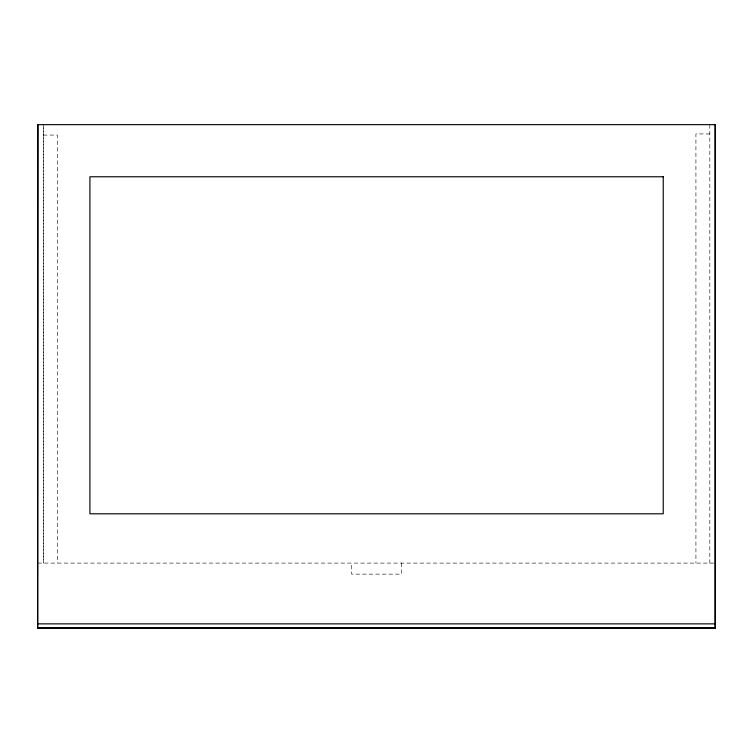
<?xml version="1.0" encoding="UTF-8"?>
<svg xmlns="http://www.w3.org/2000/svg" width="753" height="753" viewBox="0 0 753 753"><rect width="100%" height="100%" fill="white"/><g stroke="black" fill="none" stroke-linecap="round" stroke-linejoin="round"><path stroke-width="0.56" stroke-dasharray="3.77 2.82" d="M43.401 124.65L43.326 563.093L43.326 124.65M709.825 133.949L695.923 133.902L695.923 563.093M43.335 135.069L57.284 135.069L57.284 563.093M37.801 563.093L715.35 563.093M709.825 124.65L709.825 563.093M401.377 563.093L401.377 574.134L351.66 574.134L351.66 563.093"/><path stroke-width="1.13" d="M715.199 628.35L715.218 124.65L715.199 628.35L37.65 628.35L37.876 124.65M37.65 628.35L37.801 124.65L715.35 124.65M37.669 623.861L715.35 623.861M37.659 627.663L715.35 627.663M663.233 176.767L89.918 176.767L89.918 513.8L663.233 513.8L663.233 176.767"/></g></svg>
